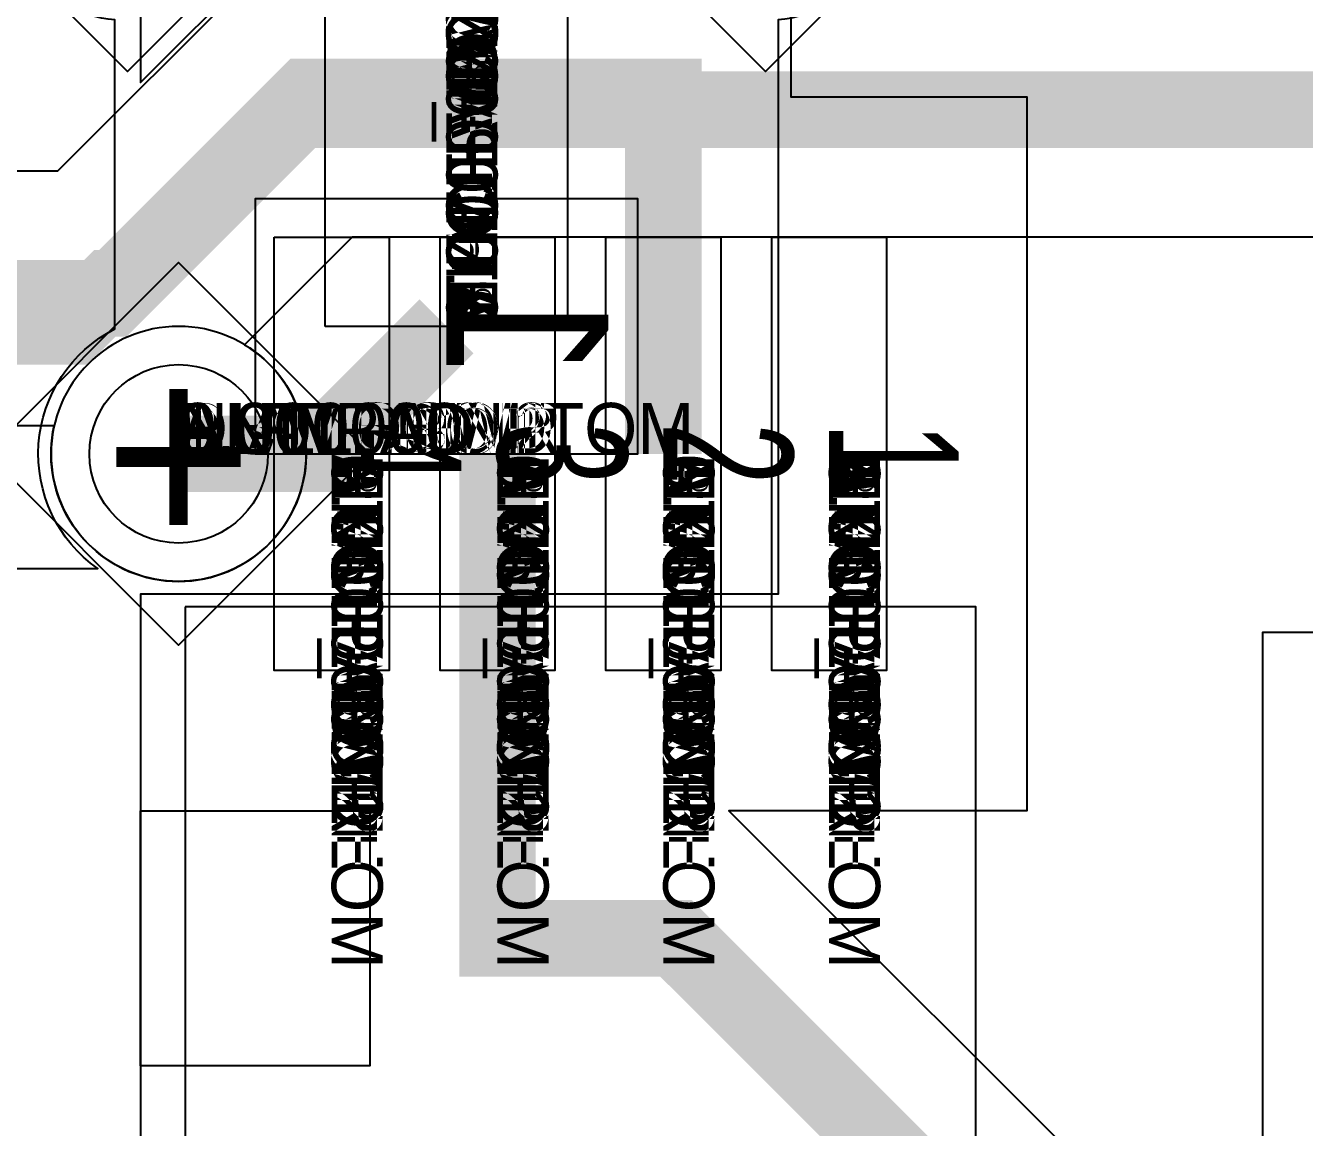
# Model space of a CAD drawing. Extents: x 0 to 323, y 0 to 320.
# Drawn here: x 25.41 to 30.43, y 177.11 to 181.44 of the extents above; entities that cross this region are included whole.
import ezdxf
from ezdxf.enums import TextEntityAlignment as Align

# ---------------------------------------------------------------- set-up
doc = ezdxf.new("R2010")
doc.units = 0
doc.header["$MEASUREMENT"] = 0
doc.layers.get('0').update_dxf_attribs({"linetype": 'CONTINUOUS'})
for name, color, linetype in [('CDN_FIGURES', 7, 'CONTINUOUS'), ('ETCH_BOTTOM', 7, 'CONTINUOUS'), ('ETCH_GND', 3, 'CONTINUOUS'), ('ETCH_INT1', 4, 'CONTINUOUS'), ('ETCH_INT2', 5, 'CONTINUOUS'), ('ETCH_PWR', 6, 'CONTINUOUS'), ('ETCH_TOP', 2, 'CONTINUOUS'), ('MANUFACTURING_NCLEGEND-1-6', 8, 'CONTINUOUS'), ('PACKAGE_GEOMETRY_ASSEMBLY_TOP', 11, 'CONTINUOUS'), ('PACKAGE_GEOMETRY_PIN_NUMBER', 9, 'CONTINUOUS')]:
    doc.layers.add(name, color=color, linetype=linetype)

# ---------------------------------------------------------------- blocks, each defined once
blk = doc.blocks.new('PAD_INFO')
for tag in ['SHAPE_TYPE', 'PAD_HEIGHT', 'PAD_LAYER', 'PAD_TYPE', 'PAD_WIDTH']:
    blk.add_attdef(tag, (0, 0), '', height=0.2)
at = {"flags": 2}
blk.add_attdef('CDN_TYPE', (0, 0), '', height=0.2, dxfattribs=at)
blk = doc.blocks.new('DRILL_INFO')
at = {"flags": 2}
blk.add_attdef('CDN_TYPE', (0, 0), '', height=0.2, dxfattribs=at)
for tag in ['FSHAPE', 'FCHAR', 'DRILL_HEIGHT', 'DIAMETER', 'PLATED', 'DRILL_WIDTH']:
    blk.add_attdef(tag, (0, 0), '', height=0.2)
blk = doc.blocks.new('VIA0700X0300')
at = {"layer": 'ETCH_BOTTOM'}
blk.add_circle((0, 0), 0.35, dxfattribs=at)
at = {"layer": 'ETCH_GND'}
blk.add_circle((0, 0), 0.35, dxfattribs=at)
at = {"layer": 'ETCH_INT1'}
blk.add_circle((0, 0), 0.35, dxfattribs=at)
at = {"layer": 'ETCH_INT2'}
blk.add_circle((0, 0), 0.35, dxfattribs=at)
at = {"layer": 'ETCH_PWR'}
blk.add_circle((0, 0), 0.35, dxfattribs=at)
at = {"layer": 'ETCH_TOP'}
blk.add_circle((0, 0), 0.35, dxfattribs=at)
ref = blk.add_blockref('PAD_INFO', (0, 0))
ref.add_attrib('PAD_LAYER', 'ETCH_TOP', (0, 0), dxfattribs={"height": 0.2})
ref.add_attrib('SHAPE_TYPE', 'NULL', (0, 0), dxfattribs={"height": 0.2})
ref.add_attrib('PAD_TYPE', 'ANTIPAD', (0, 0), dxfattribs={"height": 0.2})
ref.add_attrib('PAD_WIDTH', '0.000000', (0, 0), dxfattribs={"height": 0.2})
ref.add_attrib('PAD_HEIGHT', '0.000000', (0, 0), dxfattribs={"height": 0.2})
ref = blk.add_blockref('PAD_INFO', (0, 0))
ref.add_attrib('PAD_LAYER', 'ETCH_GND', (0, 0), dxfattribs={"height": 0.2})
ref.add_attrib('SHAPE_TYPE', 'NULL', (0, 0), dxfattribs={"height": 0.2})
ref.add_attrib('PAD_TYPE', 'ANTIPAD', (0, 0), dxfattribs={"height": 0.2})
ref.add_attrib('PAD_WIDTH', '0.000000', (0, 0), dxfattribs={"height": 0.2})
ref.add_attrib('PAD_HEIGHT', '0.000000', (0, 0), dxfattribs={"height": 0.2})
ref = blk.add_blockref('PAD_INFO', (0, 0))
ref.add_attrib('PAD_LAYER', 'ETCH_INT1', (0, 0), dxfattribs={"height": 0.2})
ref.add_attrib('SHAPE_TYPE', 'NULL', (0, 0), dxfattribs={"height": 0.2})
ref.add_attrib('PAD_TYPE', 'ANTIPAD', (0, 0), dxfattribs={"height": 0.2})
ref.add_attrib('PAD_WIDTH', '0.000000', (0, 0), dxfattribs={"height": 0.2})
ref.add_attrib('PAD_HEIGHT', '0.000000', (0, 0), dxfattribs={"height": 0.2})
ref = blk.add_blockref('PAD_INFO', (0, 0))
ref.add_attrib('PAD_LAYER', 'ETCH_INT2', (0, 0), dxfattribs={"height": 0.2})
ref.add_attrib('SHAPE_TYPE', 'NULL', (0, 0), dxfattribs={"height": 0.2})
ref.add_attrib('PAD_TYPE', 'ANTIPAD', (0, 0), dxfattribs={"height": 0.2})
ref.add_attrib('PAD_WIDTH', '0.000000', (0, 0), dxfattribs={"height": 0.2})
ref.add_attrib('PAD_HEIGHT', '0.000000', (0, 0), dxfattribs={"height": 0.2})
ref = blk.add_blockref('PAD_INFO', (0, 0))
ref.add_attrib('PAD_LAYER', 'ETCH_PWR', (0, 0), dxfattribs={"height": 0.2})
ref.add_attrib('SHAPE_TYPE', 'NULL', (0, 0), dxfattribs={"height": 0.2})
ref.add_attrib('PAD_TYPE', 'ANTIPAD', (0, 0), dxfattribs={"height": 0.2})
ref.add_attrib('PAD_WIDTH', '0.000000', (0, 0), dxfattribs={"height": 0.2})
ref.add_attrib('PAD_HEIGHT', '0.000000', (0, 0), dxfattribs={"height": 0.2})
ref = blk.add_blockref('PAD_INFO', (0, 0))
ref.add_attrib('PAD_LAYER', 'ETCH_BOTTOM', (0, 0), dxfattribs={"height": 0.2})
ref.add_attrib('SHAPE_TYPE', 'NULL', (0, 0), dxfattribs={"height": 0.2})
ref.add_attrib('PAD_TYPE', 'ANTIPAD', (0, 0), dxfattribs={"height": 0.2})
ref.add_attrib('PAD_WIDTH', '0.000000', (0, 0), dxfattribs={"height": 0.2})
ref.add_attrib('PAD_HEIGHT', '0.000000', (0, 0), dxfattribs={"height": 0.2})
ref = blk.add_blockref('PAD_INFO', (0, 0))
ref.add_attrib('PAD_LAYER', 'ETCH_TOP', (0, 0), dxfattribs={"height": 0.2})
ref.add_attrib('SHAPE_TYPE', 'NULL', (0, 0), dxfattribs={"height": 0.2})
ref.add_attrib('PAD_TYPE', 'THERMAL', (0, 0), dxfattribs={"height": 0.2})
ref.add_attrib('PAD_WIDTH', '0.000000', (0, 0), dxfattribs={"height": 0.2})
ref.add_attrib('PAD_HEIGHT', '0.000000', (0, 0), dxfattribs={"height": 0.2})
ref = blk.add_blockref('PAD_INFO', (0, 0))
ref.add_attrib('PAD_LAYER', 'ETCH_GND', (0, 0), dxfattribs={"height": 0.2})
ref.add_attrib('SHAPE_TYPE', 'NULL', (0, 0), dxfattribs={"height": 0.2})
ref.add_attrib('PAD_TYPE', 'THERMAL', (0, 0), dxfattribs={"height": 0.2})
ref.add_attrib('PAD_WIDTH', '0.000000', (0, 0), dxfattribs={"height": 0.2})
ref.add_attrib('PAD_HEIGHT', '0.000000', (0, 0), dxfattribs={"height": 0.2})
ref = blk.add_blockref('PAD_INFO', (0, 0))
ref.add_attrib('PAD_LAYER', 'ETCH_INT1', (0, 0), dxfattribs={"height": 0.2})
ref.add_attrib('SHAPE_TYPE', 'NULL', (0, 0), dxfattribs={"height": 0.2})
ref.add_attrib('PAD_TYPE', 'THERMAL', (0, 0), dxfattribs={"height": 0.2})
ref.add_attrib('PAD_WIDTH', '0.000000', (0, 0), dxfattribs={"height": 0.2})
ref.add_attrib('PAD_HEIGHT', '0.000000', (0, 0), dxfattribs={"height": 0.2})
ref = blk.add_blockref('PAD_INFO', (0, 0))
ref.add_attrib('PAD_LAYER', 'ETCH_INT2', (0, 0), dxfattribs={"height": 0.2})
ref.add_attrib('SHAPE_TYPE', 'NULL', (0, 0), dxfattribs={"height": 0.2})
ref.add_attrib('PAD_TYPE', 'THERMAL', (0, 0), dxfattribs={"height": 0.2})
ref.add_attrib('PAD_WIDTH', '0.000000', (0, 0), dxfattribs={"height": 0.2})
ref.add_attrib('PAD_HEIGHT', '0.000000', (0, 0), dxfattribs={"height": 0.2})
ref = blk.add_blockref('PAD_INFO', (0, 0))
ref.add_attrib('PAD_LAYER', 'ETCH_PWR', (0, 0), dxfattribs={"height": 0.2})
ref.add_attrib('SHAPE_TYPE', 'NULL', (0, 0), dxfattribs={"height": 0.2})
ref.add_attrib('PAD_TYPE', 'THERMAL', (0, 0), dxfattribs={"height": 0.2})
ref.add_attrib('PAD_WIDTH', '0.000000', (0, 0), dxfattribs={"height": 0.2})
ref.add_attrib('PAD_HEIGHT', '0.000000', (0, 0), dxfattribs={"height": 0.2})
ref = blk.add_blockref('PAD_INFO', (0, 0))
ref.add_attrib('PAD_LAYER', 'ETCH_BOTTOM', (0, 0), dxfattribs={"height": 0.2})
ref.add_attrib('SHAPE_TYPE', 'NULL', (0, 0), dxfattribs={"height": 0.2})
ref.add_attrib('PAD_TYPE', 'THERMAL', (0, 0), dxfattribs={"height": 0.2})
ref.add_attrib('PAD_WIDTH', '0.000000', (0, 0), dxfattribs={"height": 0.2})
ref.add_attrib('PAD_HEIGHT', '0.000000', (0, 0), dxfattribs={"height": 0.2})
ref = blk.add_blockref('PAD_INFO', (0, 0))
ref.add_attrib('PAD_LAYER', 'ETCH_TOP', (0, 0), dxfattribs={"height": 0.2})
ref.add_attrib('SHAPE_TYPE', 'CIRCLE', (0, 0), dxfattribs={"height": 0.2})
ref.add_attrib('PAD_TYPE', 'REGULAR', (0, 0), dxfattribs={"height": 0.2})
ref.add_attrib('PAD_WIDTH', '0.700000', (0, 0), dxfattribs={"height": 0.2})
ref.add_attrib('PAD_HEIGHT', '0.700000', (0, 0), dxfattribs={"height": 0.2})
ref = blk.add_blockref('PAD_INFO', (0, 0))
ref.add_attrib('PAD_LAYER', 'ETCH_GND', (0, 0), dxfattribs={"height": 0.2})
ref.add_attrib('SHAPE_TYPE', 'CIRCLE', (0, 0), dxfattribs={"height": 0.2})
ref.add_attrib('PAD_TYPE', 'REGULAR', (0, 0), dxfattribs={"height": 0.2})
ref.add_attrib('PAD_WIDTH', '0.700000', (0, 0), dxfattribs={"height": 0.2})
ref.add_attrib('PAD_HEIGHT', '0.700000', (0, 0), dxfattribs={"height": 0.2})
ref = blk.add_blockref('PAD_INFO', (0, 0))
ref.add_attrib('PAD_LAYER', 'ETCH_INT1', (0, 0), dxfattribs={"height": 0.2})
ref.add_attrib('SHAPE_TYPE', 'CIRCLE', (0, 0), dxfattribs={"height": 0.2})
ref.add_attrib('PAD_TYPE', 'REGULAR', (0, 0), dxfattribs={"height": 0.2})
ref.add_attrib('PAD_WIDTH', '0.700000', (0, 0), dxfattribs={"height": 0.2})
ref.add_attrib('PAD_HEIGHT', '0.700000', (0, 0), dxfattribs={"height": 0.2})
ref = blk.add_blockref('PAD_INFO', (0, 0))
ref.add_attrib('PAD_LAYER', 'ETCH_INT2', (0, 0), dxfattribs={"height": 0.2})
ref.add_attrib('SHAPE_TYPE', 'CIRCLE', (0, 0), dxfattribs={"height": 0.2})
ref.add_attrib('PAD_TYPE', 'REGULAR', (0, 0), dxfattribs={"height": 0.2})
ref.add_attrib('PAD_WIDTH', '0.700000', (0, 0), dxfattribs={"height": 0.2})
ref.add_attrib('PAD_HEIGHT', '0.700000', (0, 0), dxfattribs={"height": 0.2})
ref = blk.add_blockref('PAD_INFO', (0, 0))
ref.add_attrib('PAD_LAYER', 'ETCH_PWR', (0, 0), dxfattribs={"height": 0.2})
ref.add_attrib('SHAPE_TYPE', 'CIRCLE', (0, 0), dxfattribs={"height": 0.2})
ref.add_attrib('PAD_TYPE', 'REGULAR', (0, 0), dxfattribs={"height": 0.2})
ref.add_attrib('PAD_WIDTH', '0.700000', (0, 0), dxfattribs={"height": 0.2})
ref.add_attrib('PAD_HEIGHT', '0.700000', (0, 0), dxfattribs={"height": 0.2})
ref = blk.add_blockref('PAD_INFO', (0, 0))
ref.add_attrib('PAD_LAYER', 'ETCH_BOTTOM', (0, 0), dxfattribs={"height": 0.2})
ref.add_attrib('SHAPE_TYPE', 'CIRCLE', (0, 0), dxfattribs={"height": 0.2})
ref.add_attrib('PAD_TYPE', 'REGULAR', (0, 0), dxfattribs={"height": 0.2})
ref.add_attrib('PAD_WIDTH', '0.700000', (0, 0), dxfattribs={"height": 0.2})
ref.add_attrib('PAD_HEIGHT', '0.700000', (0, 0), dxfattribs={"height": 0.2})
ref = blk.add_blockref('DRILL_INFO', (0, 0))
ref.add_attrib('DIAMETER', '0.300000', (0, 0), dxfattribs={"height": 0.2})
ref.add_attrib('PLATED', 'PLATED', (0, 0), dxfattribs={"height": 0.2})
ref.add_attrib('FSHAPE', 'DIAMOND', (0, 0), dxfattribs={"height": 0.2})
ref.add_attrib('FCHAR', '+', (0, 0), dxfattribs={"height": 0.2})
ref.add_attrib('DRILL_WIDTH', '1.500000', (0, 0), dxfattribs={"height": 0.2})
ref.add_attrib('DRILL_HEIGHT', '1.500000', (0, 0), dxfattribs={"height": 0.2})
for tag in ['CDN_TYPE', 'PIN']:
    blk.add_attdef(tag, (0, 0), '', height=0.2)
at = {"flags": 2}
for tag in ['PSTKNAME', 'BBV']:
    blk.add_attdef(tag, (0, 0), '', height=0.2, dxfattribs=at)
blk = doc.blocks.new('FIGURE_DIAMOND')
at = {"layer": 'CDN_FIGURES'}
blk.add_lwpolyline([(-0.5, 0), (0, 0.5), (0.5, 0), (0, -0.5)], close=True, dxfattribs=at)
blk = doc.blocks.new('RC1000X1500TS')
at = {"layer": 'ETCH_TOP'}
blk.add_lwpolyline([(-0.5, -0.75), (-0.5, 0.75), (0.5, 0.75), (0.5, -0.75)], close=True, dxfattribs=at)
ref = blk.add_blockref('PAD_INFO', (0, 0))
ref.add_attrib('PAD_LAYER', 'ETCH_TOP', (0, 0), dxfattribs={"height": 0.2})
ref.add_attrib('SHAPE_TYPE', 'NULL', (0, 0), dxfattribs={"height": 0.2})
ref.add_attrib('PAD_TYPE', 'ANTIPAD', (0, 0), dxfattribs={"height": 0.2})
ref.add_attrib('PAD_WIDTH', '0.000000', (0, 0), dxfattribs={"height": 0.2})
ref.add_attrib('PAD_HEIGHT', '0.000000', (0, 0), dxfattribs={"height": 0.2})
ref = blk.add_blockref('PAD_INFO', (0, 0))
ref.add_attrib('PAD_LAYER', 'ETCH_GND', (0, 0), dxfattribs={"height": 0.2})
ref.add_attrib('SHAPE_TYPE', 'NULL', (0, 0), dxfattribs={"height": 0.2})
ref.add_attrib('PAD_TYPE', 'ANTIPAD', (0, 0), dxfattribs={"height": 0.2})
ref.add_attrib('PAD_WIDTH', '0.000000', (0, 0), dxfattribs={"height": 0.2})
ref.add_attrib('PAD_HEIGHT', '0.000000', (0, 0), dxfattribs={"height": 0.2})
ref = blk.add_blockref('PAD_INFO', (0, 0))
ref.add_attrib('PAD_LAYER', 'ETCH_INT1', (0, 0), dxfattribs={"height": 0.2})
ref.add_attrib('SHAPE_TYPE', 'NULL', (0, 0), dxfattribs={"height": 0.2})
ref.add_attrib('PAD_TYPE', 'ANTIPAD', (0, 0), dxfattribs={"height": 0.2})
ref.add_attrib('PAD_WIDTH', '0.000000', (0, 0), dxfattribs={"height": 0.2})
ref.add_attrib('PAD_HEIGHT', '0.000000', (0, 0), dxfattribs={"height": 0.2})
ref = blk.add_blockref('PAD_INFO', (0, 0))
ref.add_attrib('PAD_LAYER', 'ETCH_INT2', (0, 0), dxfattribs={"height": 0.2})
ref.add_attrib('SHAPE_TYPE', 'NULL', (0, 0), dxfattribs={"height": 0.2})
ref.add_attrib('PAD_TYPE', 'ANTIPAD', (0, 0), dxfattribs={"height": 0.2})
ref.add_attrib('PAD_WIDTH', '0.000000', (0, 0), dxfattribs={"height": 0.2})
ref.add_attrib('PAD_HEIGHT', '0.000000', (0, 0), dxfattribs={"height": 0.2})
ref = blk.add_blockref('PAD_INFO', (0, 0))
ref.add_attrib('PAD_LAYER', 'ETCH_PWR', (0, 0), dxfattribs={"height": 0.2})
ref.add_attrib('SHAPE_TYPE', 'NULL', (0, 0), dxfattribs={"height": 0.2})
ref.add_attrib('PAD_TYPE', 'ANTIPAD', (0, 0), dxfattribs={"height": 0.2})
ref.add_attrib('PAD_WIDTH', '0.000000', (0, 0), dxfattribs={"height": 0.2})
ref.add_attrib('PAD_HEIGHT', '0.000000', (0, 0), dxfattribs={"height": 0.2})
ref = blk.add_blockref('PAD_INFO', (0, 0))
ref.add_attrib('PAD_LAYER', 'ETCH_BOTTOM', (0, 0), dxfattribs={"height": 0.2})
ref.add_attrib('SHAPE_TYPE', 'NULL', (0, 0), dxfattribs={"height": 0.2})
ref.add_attrib('PAD_TYPE', 'ANTIPAD', (0, 0), dxfattribs={"height": 0.2})
ref.add_attrib('PAD_WIDTH', '0.000000', (0, 0), dxfattribs={"height": 0.2})
ref.add_attrib('PAD_HEIGHT', '0.000000', (0, 0), dxfattribs={"height": 0.2})
ref = blk.add_blockref('PAD_INFO', (0, 0))
ref.add_attrib('PAD_LAYER', 'ETCH_TOP', (0, 0), dxfattribs={"height": 0.2})
ref.add_attrib('SHAPE_TYPE', 'NULL', (0, 0), dxfattribs={"height": 0.2})
ref.add_attrib('PAD_TYPE', 'THERMAL', (0, 0), dxfattribs={"height": 0.2})
ref.add_attrib('PAD_WIDTH', '0.000000', (0, 0), dxfattribs={"height": 0.2})
ref.add_attrib('PAD_HEIGHT', '0.000000', (0, 0), dxfattribs={"height": 0.2})
ref = blk.add_blockref('PAD_INFO', (0, 0))
ref.add_attrib('PAD_LAYER', 'ETCH_GND', (0, 0), dxfattribs={"height": 0.2})
ref.add_attrib('SHAPE_TYPE', 'NULL', (0, 0), dxfattribs={"height": 0.2})
ref.add_attrib('PAD_TYPE', 'THERMAL', (0, 0), dxfattribs={"height": 0.2})
ref.add_attrib('PAD_WIDTH', '0.000000', (0, 0), dxfattribs={"height": 0.2})
ref.add_attrib('PAD_HEIGHT', '0.000000', (0, 0), dxfattribs={"height": 0.2})
ref = blk.add_blockref('PAD_INFO', (0, 0))
ref.add_attrib('PAD_LAYER', 'ETCH_INT1', (0, 0), dxfattribs={"height": 0.2})
ref.add_attrib('SHAPE_TYPE', 'NULL', (0, 0), dxfattribs={"height": 0.2})
ref.add_attrib('PAD_TYPE', 'THERMAL', (0, 0), dxfattribs={"height": 0.2})
ref.add_attrib('PAD_WIDTH', '0.000000', (0, 0), dxfattribs={"height": 0.2})
ref.add_attrib('PAD_HEIGHT', '0.000000', (0, 0), dxfattribs={"height": 0.2})
ref = blk.add_blockref('PAD_INFO', (0, 0))
ref.add_attrib('PAD_LAYER', 'ETCH_INT2', (0, 0), dxfattribs={"height": 0.2})
ref.add_attrib('SHAPE_TYPE', 'NULL', (0, 0), dxfattribs={"height": 0.2})
ref.add_attrib('PAD_TYPE', 'THERMAL', (0, 0), dxfattribs={"height": 0.2})
ref.add_attrib('PAD_WIDTH', '0.000000', (0, 0), dxfattribs={"height": 0.2})
ref.add_attrib('PAD_HEIGHT', '0.000000', (0, 0), dxfattribs={"height": 0.2})
ref = blk.add_blockref('PAD_INFO', (0, 0))
ref.add_attrib('PAD_LAYER', 'ETCH_PWR', (0, 0), dxfattribs={"height": 0.2})
ref.add_attrib('SHAPE_TYPE', 'NULL', (0, 0), dxfattribs={"height": 0.2})
ref.add_attrib('PAD_TYPE', 'THERMAL', (0, 0), dxfattribs={"height": 0.2})
ref.add_attrib('PAD_WIDTH', '0.000000', (0, 0), dxfattribs={"height": 0.2})
ref.add_attrib('PAD_HEIGHT', '0.000000', (0, 0), dxfattribs={"height": 0.2})
ref = blk.add_blockref('PAD_INFO', (0, 0))
ref.add_attrib('PAD_LAYER', 'ETCH_BOTTOM', (0, 0), dxfattribs={"height": 0.2})
ref.add_attrib('SHAPE_TYPE', 'NULL', (0, 0), dxfattribs={"height": 0.2})
ref.add_attrib('PAD_TYPE', 'THERMAL', (0, 0), dxfattribs={"height": 0.2})
ref.add_attrib('PAD_WIDTH', '0.000000', (0, 0), dxfattribs={"height": 0.2})
ref.add_attrib('PAD_HEIGHT', '0.000000', (0, 0), dxfattribs={"height": 0.2})
ref = blk.add_blockref('PAD_INFO', (0, 0))
ref.add_attrib('PAD_LAYER', 'ETCH_GND', (0, 0), dxfattribs={"height": 0.2})
ref.add_attrib('SHAPE_TYPE', 'NULL', (0, 0), dxfattribs={"height": 0.2})
ref.add_attrib('PAD_TYPE', 'REGULAR', (0, 0), dxfattribs={"height": 0.2})
ref.add_attrib('PAD_WIDTH', '0.000000', (0, 0), dxfattribs={"height": 0.2})
ref.add_attrib('PAD_HEIGHT', '0.000000', (0, 0), dxfattribs={"height": 0.2})
ref = blk.add_blockref('PAD_INFO', (0, 0))
ref.add_attrib('PAD_LAYER', 'ETCH_INT1', (0, 0), dxfattribs={"height": 0.2})
ref.add_attrib('SHAPE_TYPE', 'NULL', (0, 0), dxfattribs={"height": 0.2})
ref.add_attrib('PAD_TYPE', 'REGULAR', (0, 0), dxfattribs={"height": 0.2})
ref.add_attrib('PAD_WIDTH', '0.000000', (0, 0), dxfattribs={"height": 0.2})
ref.add_attrib('PAD_HEIGHT', '0.000000', (0, 0), dxfattribs={"height": 0.2})
ref = blk.add_blockref('PAD_INFO', (0, 0))
ref.add_attrib('PAD_LAYER', 'ETCH_INT2', (0, 0), dxfattribs={"height": 0.2})
ref.add_attrib('SHAPE_TYPE', 'NULL', (0, 0), dxfattribs={"height": 0.2})
ref.add_attrib('PAD_TYPE', 'REGULAR', (0, 0), dxfattribs={"height": 0.2})
ref.add_attrib('PAD_WIDTH', '0.000000', (0, 0), dxfattribs={"height": 0.2})
ref.add_attrib('PAD_HEIGHT', '0.000000', (0, 0), dxfattribs={"height": 0.2})
ref = blk.add_blockref('PAD_INFO', (0, 0))
ref.add_attrib('PAD_LAYER', 'ETCH_PWR', (0, 0), dxfattribs={"height": 0.2})
ref.add_attrib('SHAPE_TYPE', 'NULL', (0, 0), dxfattribs={"height": 0.2})
ref.add_attrib('PAD_TYPE', 'REGULAR', (0, 0), dxfattribs={"height": 0.2})
ref.add_attrib('PAD_WIDTH', '0.000000', (0, 0), dxfattribs={"height": 0.2})
ref.add_attrib('PAD_HEIGHT', '0.000000', (0, 0), dxfattribs={"height": 0.2})
ref = blk.add_blockref('PAD_INFO', (0, 0))
ref.add_attrib('PAD_LAYER', 'ETCH_BOTTOM', (0, 0), dxfattribs={"height": 0.2})
ref.add_attrib('SHAPE_TYPE', 'NULL', (0, 0), dxfattribs={"height": 0.2})
ref.add_attrib('PAD_TYPE', 'REGULAR', (0, 0), dxfattribs={"height": 0.2})
ref.add_attrib('PAD_WIDTH', '0.000000', (0, 0), dxfattribs={"height": 0.2})
ref.add_attrib('PAD_HEIGHT', '0.000000', (0, 0), dxfattribs={"height": 0.2})
ref = blk.add_blockref('DRILL_INFO', (0, 0))
ref.add_attrib('DIAMETER', '0.000000', (0, 0), dxfattribs={"height": 0.2})
ref.add_attrib('PLATED', 'PLATED', (0, 0), dxfattribs={"height": 0.2})
ref.add_attrib('FSHAPE', 'NULL', (0, 0), dxfattribs={"height": 0.2})
ref.add_attrib('DRILL_WIDTH', '0.000000', (0, 0), dxfattribs={"height": 0.2})
ref.add_attrib('DRILL_HEIGHT', '0.000000', (0, 0), dxfattribs={"height": 0.2})
ref = blk.add_blockref('PAD_INFO', (0, 0))
ref.add_attrib('PAD_LAYER', 'ETCH_TOP', (0, 0), dxfattribs={"height": 0.2})
ref.add_attrib('SHAPE_TYPE', 'RECTANGLE', (0, 0), dxfattribs={"height": 0.2})
ref.add_attrib('PAD_TYPE', 'REGULAR', (0, 0), dxfattribs={"height": 0.2})
ref.add_attrib('PAD_WIDTH', '1.000000', (0, 0), dxfattribs={"height": 0.2})
ref.add_attrib('PAD_HEIGHT', '1.500000', (0, 0), dxfattribs={"height": 0.2})
for tag in ['CDN_TYPE', 'PIN']:
    blk.add_attdef(tag, (0, 0), '', height=0.2)
at = {"flags": 2}
for tag in ['PSTKNAME', 'BBV']:
    blk.add_attdef(tag, (0, 0), '', height=0.2, dxfattribs=at)
blk = doc.blocks.new('F56')
at = {"layer": 'PACKAGE_GEOMETRY_ASSEMBLY_TOP'}
blk.add_lwpolyline([(0, -0.475), (1.75, -0.475), (1.75, 0.475), (0, 0.475)], close=True, dxfattribs=at)
at = {"layer": 'ETCH_TOP'}
ref = blk.add_blockref('RC1000X1500TS', (0, 0), dxfattribs=at)
ref.add_attrib('CDN_TYPE', 'PIN', (0, 0), dxfattribs={"height": 0.2})
ref.add_attrib('PIN', '1', (0, 0), dxfattribs={"height": 0.2})
ref = blk.add_blockref('RC1000X1500TS', (1.75, 0), dxfattribs=at)
ref.add_attrib('CDN_TYPE', 'PIN', (0, 0), dxfattribs={"height": 0.2})
ref.add_attrib('PIN', '2', (0, 0), dxfattribs={"height": 0.2})
at = {"flags": 2}
for tag in ['SYMBOL_TYPE', 'CDN_TYPE', 'REFDES']:
    blk.add_attdef(tag, (0, 0), '', height=0.2, dxfattribs=at)
blk = doc.blocks.new('RC1700X0450TS_NS')
at = {"layer": 'ETCH_TOP'}
blk.add_lwpolyline([(-0.85, -0.225), (-0.85, 0.225), (0.85, 0.225), (0.85, -0.225)], close=True, dxfattribs=at)
ref = blk.add_blockref('PAD_INFO', (0, 0))
ref.add_attrib('PAD_LAYER', 'ETCH_TOP', (0, 0), dxfattribs={"height": 0.2})
ref.add_attrib('SHAPE_TYPE', 'NULL', (0, 0), dxfattribs={"height": 0.2})
ref.add_attrib('PAD_TYPE', 'ANTIPAD', (0, 0), dxfattribs={"height": 0.2})
ref.add_attrib('PAD_WIDTH', '0.000000', (0, 0), dxfattribs={"height": 0.2})
ref.add_attrib('PAD_HEIGHT', '0.000000', (0, 0), dxfattribs={"height": 0.2})
ref = blk.add_blockref('PAD_INFO', (0, 0))
ref.add_attrib('PAD_LAYER', 'ETCH_GND', (0, 0), dxfattribs={"height": 0.2})
ref.add_attrib('SHAPE_TYPE', 'NULL', (0, 0), dxfattribs={"height": 0.2})
ref.add_attrib('PAD_TYPE', 'ANTIPAD', (0, 0), dxfattribs={"height": 0.2})
ref.add_attrib('PAD_WIDTH', '0.000000', (0, 0), dxfattribs={"height": 0.2})
ref.add_attrib('PAD_HEIGHT', '0.000000', (0, 0), dxfattribs={"height": 0.2})
ref = blk.add_blockref('PAD_INFO', (0, 0))
ref.add_attrib('PAD_LAYER', 'ETCH_INT1', (0, 0), dxfattribs={"height": 0.2})
ref.add_attrib('SHAPE_TYPE', 'NULL', (0, 0), dxfattribs={"height": 0.2})
ref.add_attrib('PAD_TYPE', 'ANTIPAD', (0, 0), dxfattribs={"height": 0.2})
ref.add_attrib('PAD_WIDTH', '0.000000', (0, 0), dxfattribs={"height": 0.2})
ref.add_attrib('PAD_HEIGHT', '0.000000', (0, 0), dxfattribs={"height": 0.2})
ref = blk.add_blockref('PAD_INFO', (0, 0))
ref.add_attrib('PAD_LAYER', 'ETCH_INT2', (0, 0), dxfattribs={"height": 0.2})
ref.add_attrib('SHAPE_TYPE', 'NULL', (0, 0), dxfattribs={"height": 0.2})
ref.add_attrib('PAD_TYPE', 'ANTIPAD', (0, 0), dxfattribs={"height": 0.2})
ref.add_attrib('PAD_WIDTH', '0.000000', (0, 0), dxfattribs={"height": 0.2})
ref.add_attrib('PAD_HEIGHT', '0.000000', (0, 0), dxfattribs={"height": 0.2})
ref = blk.add_blockref('PAD_INFO', (0, 0))
ref.add_attrib('PAD_LAYER', 'ETCH_PWR', (0, 0), dxfattribs={"height": 0.2})
ref.add_attrib('SHAPE_TYPE', 'NULL', (0, 0), dxfattribs={"height": 0.2})
ref.add_attrib('PAD_TYPE', 'ANTIPAD', (0, 0), dxfattribs={"height": 0.2})
ref.add_attrib('PAD_WIDTH', '0.000000', (0, 0), dxfattribs={"height": 0.2})
ref.add_attrib('PAD_HEIGHT', '0.000000', (0, 0), dxfattribs={"height": 0.2})
ref = blk.add_blockref('PAD_INFO', (0, 0))
ref.add_attrib('PAD_LAYER', 'ETCH_BOTTOM', (0, 0), dxfattribs={"height": 0.2})
ref.add_attrib('SHAPE_TYPE', 'NULL', (0, 0), dxfattribs={"height": 0.2})
ref.add_attrib('PAD_TYPE', 'ANTIPAD', (0, 0), dxfattribs={"height": 0.2})
ref.add_attrib('PAD_WIDTH', '0.000000', (0, 0), dxfattribs={"height": 0.2})
ref.add_attrib('PAD_HEIGHT', '0.000000', (0, 0), dxfattribs={"height": 0.2})
ref = blk.add_blockref('PAD_INFO', (0, 0))
ref.add_attrib('PAD_LAYER', 'ETCH_TOP', (0, 0), dxfattribs={"height": 0.2})
ref.add_attrib('SHAPE_TYPE', 'NULL', (0, 0), dxfattribs={"height": 0.2})
ref.add_attrib('PAD_TYPE', 'THERMAL', (0, 0), dxfattribs={"height": 0.2})
ref.add_attrib('PAD_WIDTH', '0.000000', (0, 0), dxfattribs={"height": 0.2})
ref.add_attrib('PAD_HEIGHT', '0.000000', (0, 0), dxfattribs={"height": 0.2})
ref = blk.add_blockref('PAD_INFO', (0, 0))
ref.add_attrib('PAD_LAYER', 'ETCH_GND', (0, 0), dxfattribs={"height": 0.2})
ref.add_attrib('SHAPE_TYPE', 'NULL', (0, 0), dxfattribs={"height": 0.2})
ref.add_attrib('PAD_TYPE', 'THERMAL', (0, 0), dxfattribs={"height": 0.2})
ref.add_attrib('PAD_WIDTH', '0.000000', (0, 0), dxfattribs={"height": 0.2})
ref.add_attrib('PAD_HEIGHT', '0.000000', (0, 0), dxfattribs={"height": 0.2})
ref = blk.add_blockref('PAD_INFO', (0, 0))
ref.add_attrib('PAD_LAYER', 'ETCH_INT1', (0, 0), dxfattribs={"height": 0.2})
ref.add_attrib('SHAPE_TYPE', 'NULL', (0, 0), dxfattribs={"height": 0.2})
ref.add_attrib('PAD_TYPE', 'THERMAL', (0, 0), dxfattribs={"height": 0.2})
ref.add_attrib('PAD_WIDTH', '0.000000', (0, 0), dxfattribs={"height": 0.2})
ref.add_attrib('PAD_HEIGHT', '0.000000', (0, 0), dxfattribs={"height": 0.2})
ref = blk.add_blockref('PAD_INFO', (0, 0))
ref.add_attrib('PAD_LAYER', 'ETCH_INT2', (0, 0), dxfattribs={"height": 0.2})
ref.add_attrib('SHAPE_TYPE', 'NULL', (0, 0), dxfattribs={"height": 0.2})
ref.add_attrib('PAD_TYPE', 'THERMAL', (0, 0), dxfattribs={"height": 0.2})
ref.add_attrib('PAD_WIDTH', '0.000000', (0, 0), dxfattribs={"height": 0.2})
ref.add_attrib('PAD_HEIGHT', '0.000000', (0, 0), dxfattribs={"height": 0.2})
ref = blk.add_blockref('PAD_INFO', (0, 0))
ref.add_attrib('PAD_LAYER', 'ETCH_PWR', (0, 0), dxfattribs={"height": 0.2})
ref.add_attrib('SHAPE_TYPE', 'NULL', (0, 0), dxfattribs={"height": 0.2})
ref.add_attrib('PAD_TYPE', 'THERMAL', (0, 0), dxfattribs={"height": 0.2})
ref.add_attrib('PAD_WIDTH', '0.000000', (0, 0), dxfattribs={"height": 0.2})
ref.add_attrib('PAD_HEIGHT', '0.000000', (0, 0), dxfattribs={"height": 0.2})
ref = blk.add_blockref('PAD_INFO', (0, 0))
ref.add_attrib('PAD_LAYER', 'ETCH_BOTTOM', (0, 0), dxfattribs={"height": 0.2})
ref.add_attrib('SHAPE_TYPE', 'NULL', (0, 0), dxfattribs={"height": 0.2})
ref.add_attrib('PAD_TYPE', 'THERMAL', (0, 0), dxfattribs={"height": 0.2})
ref.add_attrib('PAD_WIDTH', '0.000000', (0, 0), dxfattribs={"height": 0.2})
ref.add_attrib('PAD_HEIGHT', '0.000000', (0, 0), dxfattribs={"height": 0.2})
ref = blk.add_blockref('PAD_INFO', (0, 0))
ref.add_attrib('PAD_LAYER', 'ETCH_TOP', (0, 0), dxfattribs={"height": 0.2})
ref.add_attrib('SHAPE_TYPE', 'RECTANGLE', (0, 0), dxfattribs={"height": 0.2})
ref.add_attrib('PAD_TYPE', 'REGULAR', (0, 0), dxfattribs={"height": 0.2})
ref.add_attrib('PAD_WIDTH', '1.700000', (0, 0), dxfattribs={"height": 0.2})
ref.add_attrib('PAD_HEIGHT', '0.450000', (0, 0), dxfattribs={"height": 0.2})
ref = blk.add_blockref('PAD_INFO', (0, 0))
ref.add_attrib('PAD_LAYER', 'ETCH_GND', (0, 0), dxfattribs={"height": 0.2})
ref.add_attrib('SHAPE_TYPE', 'NULL', (0, 0), dxfattribs={"height": 0.2})
ref.add_attrib('PAD_TYPE', 'REGULAR', (0, 0), dxfattribs={"height": 0.2})
ref.add_attrib('PAD_WIDTH', '0.000000', (0, 0), dxfattribs={"height": 0.2})
ref.add_attrib('PAD_HEIGHT', '0.000000', (0, 0), dxfattribs={"height": 0.2})
ref = blk.add_blockref('PAD_INFO', (0, 0))
ref.add_attrib('PAD_LAYER', 'ETCH_INT1', (0, 0), dxfattribs={"height": 0.2})
ref.add_attrib('SHAPE_TYPE', 'NULL', (0, 0), dxfattribs={"height": 0.2})
ref.add_attrib('PAD_TYPE', 'REGULAR', (0, 0), dxfattribs={"height": 0.2})
ref.add_attrib('PAD_WIDTH', '0.000000', (0, 0), dxfattribs={"height": 0.2})
ref.add_attrib('PAD_HEIGHT', '0.000000', (0, 0), dxfattribs={"height": 0.2})
ref = blk.add_blockref('PAD_INFO', (0, 0))
ref.add_attrib('PAD_LAYER', 'ETCH_INT2', (0, 0), dxfattribs={"height": 0.2})
ref.add_attrib('SHAPE_TYPE', 'NULL', (0, 0), dxfattribs={"height": 0.2})
ref.add_attrib('PAD_TYPE', 'REGULAR', (0, 0), dxfattribs={"height": 0.2})
ref.add_attrib('PAD_WIDTH', '0.000000', (0, 0), dxfattribs={"height": 0.2})
ref.add_attrib('PAD_HEIGHT', '0.000000', (0, 0), dxfattribs={"height": 0.2})
ref = blk.add_blockref('PAD_INFO', (0, 0))
ref.add_attrib('PAD_LAYER', 'ETCH_PWR', (0, 0), dxfattribs={"height": 0.2})
ref.add_attrib('SHAPE_TYPE', 'NULL', (0, 0), dxfattribs={"height": 0.2})
ref.add_attrib('PAD_TYPE', 'REGULAR', (0, 0), dxfattribs={"height": 0.2})
ref.add_attrib('PAD_WIDTH', '0.000000', (0, 0), dxfattribs={"height": 0.2})
ref.add_attrib('PAD_HEIGHT', '0.000000', (0, 0), dxfattribs={"height": 0.2})
ref = blk.add_blockref('PAD_INFO', (0, 0))
ref.add_attrib('PAD_LAYER', 'ETCH_BOTTOM', (0, 0), dxfattribs={"height": 0.2})
ref.add_attrib('SHAPE_TYPE', 'NULL', (0, 0), dxfattribs={"height": 0.2})
ref.add_attrib('PAD_TYPE', 'REGULAR', (0, 0), dxfattribs={"height": 0.2})
ref.add_attrib('PAD_WIDTH', '0.000000', (0, 0), dxfattribs={"height": 0.2})
ref.add_attrib('PAD_HEIGHT', '0.000000', (0, 0), dxfattribs={"height": 0.2})
ref = blk.add_blockref('DRILL_INFO', (0, 0))
ref.add_attrib('DIAMETER', '0.000000', (0, 0), dxfattribs={"height": 0.2})
ref.add_attrib('PLATED', 'PLATED', (0, 0), dxfattribs={"height": 0.2})
ref.add_attrib('FSHAPE', 'NULL', (0, 0), dxfattribs={"height": 0.2})
ref.add_attrib('DRILL_WIDTH', '0.000000', (0, 0), dxfattribs={"height": 0.2})
ref.add_attrib('DRILL_HEIGHT', '0.000000', (0, 0), dxfattribs={"height": 0.2})
for tag in ['CDN_TYPE', 'PIN']:
    blk.add_attdef(tag, (0, 0), '', height=0.2)
at = {"flags": 2}
for tag in ['PSTKNAME', 'BBV']:
    blk.add_attdef(tag, (0, 0), '', height=0.2, dxfattribs=at)
blk = doc.blocks.new('F28')
at = {"layer": 'PACKAGE_GEOMETRY_ASSEMBLY_TOP'}
blk.add_lwpolyline([(0.6, -2.525), (3.7, -2.525), (3.7, 0.575), (0.6, 0.575)], close=True, dxfattribs=at)
at = {"layer": 'ETCH_TOP'}
ref = blk.add_blockref('RC1700X0450TS_NS', (0, 0), dxfattribs=at)
ref.add_attrib('CDN_TYPE', 'PIN', (0, 0), dxfattribs={"height": 0.2})
ref.add_attrib('PIN', '1', (0, 0), dxfattribs={"height": 0.2})
ref = blk.add_blockref('RC1700X0450TS_NS', (0, -1.3), dxfattribs=at)
ref.add_attrib('CDN_TYPE', 'PIN', (0, 0), dxfattribs={"height": 0.2})
ref.add_attrib('PIN', '3', (0, 0), dxfattribs={"height": 0.2})
ref = blk.add_blockref('RC1700X0450TS_NS', (0, -0.65), dxfattribs=at)
ref.add_attrib('CDN_TYPE', 'PIN', (0, 0), dxfattribs={"height": 0.2})
ref.add_attrib('PIN', '2', (0, 0), dxfattribs={"height": 0.2})
ref = blk.add_blockref('RC1700X0450TS_NS', (4.3, 0), dxfattribs=at)
ref.add_attrib('CDN_TYPE', 'PIN', (0, 0), dxfattribs={"height": 0.2})
ref.add_attrib('PIN', '8', (0, 0), dxfattribs={"height": 0.2})
ref = blk.add_blockref('RC1700X0450TS_NS', (4.3, -1.3), dxfattribs=at)
ref.add_attrib('CDN_TYPE', 'PIN', (0, 0), dxfattribs={"height": 0.2})
ref.add_attrib('PIN', '6', (0, 0), dxfattribs={"height": 0.2})
ref = blk.add_blockref('RC1700X0450TS_NS', (0, -1.95), dxfattribs=at)
ref.add_attrib('CDN_TYPE', 'PIN', (0, 0), dxfattribs={"height": 0.2})
ref.add_attrib('PIN', '4', (0, 0), dxfattribs={"height": 0.2})
ref = blk.add_blockref('RC1700X0450TS_NS', (4.3, -1.95), dxfattribs=at)
ref.add_attrib('CDN_TYPE', 'PIN', (0, 0), dxfattribs={"height": 0.2})
ref.add_attrib('PIN', '5', (0, 0), dxfattribs={"height": 0.2})
ref = blk.add_blockref('RC1700X0450TS_NS', (4.3, -0.65), dxfattribs=at)
ref.add_attrib('CDN_TYPE', 'PIN', (0, 0), dxfattribs={"height": 0.2})
ref.add_attrib('PIN', '7', (0, 0), dxfattribs={"height": 0.2})
at = {"flags": 2}
for tag in ['SYMBOL_TYPE', 'CDN_TYPE', 'REFDES']:
    blk.add_attdef(tag, (0, 0), '', height=0.2, dxfattribs=at)

msp = doc.modelspace()

# ---------------------------------------------------------------- linework, layer by layer
at = {"layer": 'ETCH_BOTTOM'}
msp.add_lwpolyline([(25.8627, 175.4554), (23.2625, 175.4554), (23.2625, 176.1554), (23.1126, 176.1554, -1), (23.1126, 177.3556), (23.2625, 177.3556), (23.2625, 177.6554), (23.1126, 177.6554, -1), (23.1126, 178.8556), (23.2625, 178.8556), (23.2625, 179.3056), (25.6961, 179.3056, -0.564816), (25.7625, 180.2455), (25.7625, 181.4577, -0.912717), (25.7625, 182.5533), (25.7625, 183.0556), (28.3627, 183.0556), (28.3627, 182.5533, -0.912717), (28.3627, 181.4577), (28.3627, 179.2054), (25.8627, 179.2054)], format="xyb", close=True, dxfattribs=at)
msp.add_lwpolyline([(26.0126, 179.7555, 0.3, 0.3, 0), (26.5626, 179.7555, 0.3, 0.3, 0), (27.0626, 180.2555, 0.3, 0.3, 0)], format="xyseb", dxfattribs=at)
at = {"layer": 'ETCH_GND'}
msp.add_lwpolyline([(26.5127, 179.7555, 1), (25.5125, 179.7555, 1)], format="xyb", close=True, dxfattribs=at)
at = {"layer": 'ETCH_INT2'}
for points, format in [([(39.2542, 180.6054), (26.6928, 180.6054), (26.2711, 180.1836, -1.953524), (25.5247, 179.8654), (16.936, 179.8654, -3.946266), (16.936, 180.8656), (25.5386, 180.8656), (26.2786, 181.6056), (28.0123, 181.6056, -0.499625), (28.0123, 182.4054), (26.1129, 182.4054, -2.997003), (25.5123, 182.4054), (23.6629, 182.4054, -2.997003), (23.0623, 182.4054), (16.936, 182.4054, -3.946266), (16.936, 183.4056), (38.3985, 183.4056, -70.921901)], "xyb"), ([(16.0126, 180.3655, 0.3, 0.3, 0), (25.7457, 180.3655, 0.3, 0.3, 0), (26.4857, 181.1055, 0.3, 0.3, 0), (46.0933, 181.1055, 0.3, 0.3, 0), (46.2433, 181.2555, 0.3, 0.3, 0), (46.7819, 181.2555, 0.3, 0.3, 0), (47.0119, 181.0255, 0.3, 0.3, 0), (48.9726, 181.0255, 0.3, 0.3, 0), (50.0126, 179.9855, 0.3, 0.3, 0), (50.0133, 179.9855, 0.3, 0.3, 0), (50.0433, 179.9555, 0.3, 0.3, 0), (50.5819, 179.9555, 0.3, 0.3, 0), (50.6119, 179.9855, 0.3, 0.3, 0), (57.8157, 179.9855, 0.3, 0.3, 0)], "xyseb")]:
    msp.add_lwpolyline(points, format=format, dxfattribs=at)
at = {"layer": 'ETCH_PWR'}
msp.add_lwpolyline([(26.5127, 179.7555, 1), (25.5125, 179.7555, 1)], format="xyb", close=True, dxfattribs=at)
at = {"layer": 'ETCH_TOP'}
msp.add_lwpolyline([(25.8627, 182.9554), (25.8627, 181.2121), (26.3062, 181.6556)], dxfattribs=at)
for points, format in [([(28.4127, 181.6556), (28.4127, 181.1556), (29.3377, 181.1556), (29.3377, 178.3554), (28.1699, 178.3554), (29.7697, 176.7556), (30.2625, 176.7556), (30.2625, 179.0556), (32.401, 179.0556), (32.401, 180.0281), (34.7712, 180.0281), (34.7712, 177.2206), (34.8276, 177.2206, -1), (34.8276, 176.0204), (34.7712, 176.0204), (34.7712, 175.0141), (35.2297, 174.5556), (36.4125, 174.5556), (36.4125, 174.7041), (37.354, 175.6456)], "xyb"), ([(24.5626, 180.2555, 0.3, 0.3, 0), (25.5933, 180.2555, 0.3, 0.3, 0), (25.7433, 180.4055, 0.3, 0.3, 0), (25.7633, 180.4055, 0.3, 0.3, 0), (26.5133, 181.1555, 0.3, 0.3, 0), (27.9126, 181.1555, 0.3, 0.3, 0), (27.9126, 179.7555, 0.3, 0.3, 0)], "xyseb"), ([(26.6126, 179.7555, 0.3, 0.3, 0), (26.0126, 179.7555, 0.3, 0.3, 0)], "xyseb"), ([(31.5626, 176.2555, 0.3, 0.3, 0), (29.5626, 176.2555, 0.3, 0.3, 0), (27.9626, 177.8555, 0.3, 0.3, 0), (27.2626, 177.8555, 0.3, 0.3, 0), (27.2626, 179.7555, 0.3, 0.3, 0)], "xyseb")]:
    msp.add_lwpolyline(points, format=format, dxfattribs=at)
msp.add_lwpolyline([(25.8627, 177.3556), (25.8627, 178.3554), (26.7625, 178.3554), (26.7625, 177.3556)], close=True, dxfattribs=at)

# ---------------------------------------------------------------- block references
at = {"xscale": -1, "rotation": 270}
msp.add_blockref('F56', (27.0626, 180.2555), dxfattribs=at)
at = {"rotation": 270}
msp.add_blockref('F28', (28.5626, 179.7555), dxfattribs=at)
at = {"layer": 'ETCH_TOP'}
msp.add_blockref('VIA0700X0300', (26.0126, 179.7555), dxfattribs=at)
at = {"layer": 'MANUFACTURING_NCLEGEND-1-6', "xscale": 1.5, "yscale": 1.5}
for p in [(25.8126, 182.0055), (28.3126, 182.0055), (26.0126, 179.7555)]:
    msp.add_blockref('FIGURE_DIAMOND', p, dxfattribs=at)

# ---------------------------------------------------------------- texts
at = {"layer": 'MANUFACTURING_NCLEGEND-1-6'}
msp.add_text('+', height=0.75, dxfattribs=at).set_placement((26.0126, 179.7555), align=Align.MIDDLE_CENTER)
at = {"layer": 'PACKAGE_GEOMETRY_PIN_NUMBER', "text_generation_flag": 2, "width": 0.88}
msp.add_text('1', height=0.635, rotation=270, dxfattribs=at).set_placement((27.0626, 180.2555), align=Align.CENTER)
at = {"layer": 'PACKAGE_GEOMETRY_PIN_NUMBER', "width": 0.649606}
for s, p in [('4', (26.6126, 179.7555)), ('3', (27.2626, 179.7555)), ('2', (27.9126, 179.7555)), ('1', (28.5626, 179.7555))]:
    msp.add_text(s, height=0.508, rotation=270, dxfattribs=at).set_placement(p, align=Align.CENTER)

doc.saveas('drawing.dxf')
